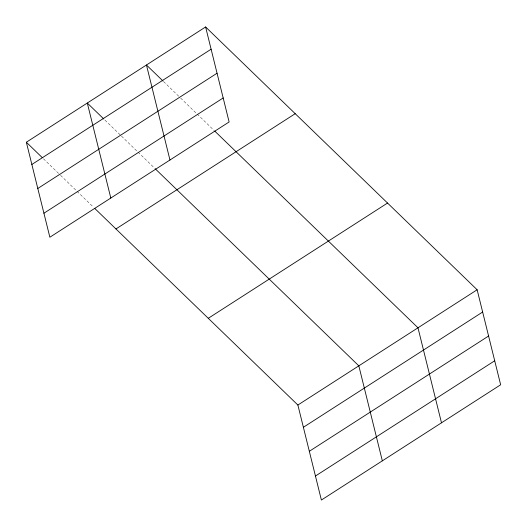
<?xml version="1.0" encoding="UTF-8"?>
<svg xmlns="http://www.w3.org/2000/svg" width="527" height="527" viewBox="0 0 527 527"><rect width="100%" height="100%" fill="white"/><g stroke="black" fill="none" stroke-linecap="round" stroke-linejoin="round"><path stroke-width="0.4" stroke-dasharray="2.63 1.98" d="M163.548 81.547L180.056 97.521M180.642 98.088L196.558 113.496M197.151 114.069L214.245 130.61M104.985 120.149L120.9 135.558M121.487 136.124L137.409 151.532M137.995 152.105L154.503 168.08M43.445 158.765L59.953 174.747M60.539 175.313L76.461 190.721M77.047 191.294L93.556 207.269"/><path stroke-width="0.79" d="M205.609 26.963L229.12 121.968L49.861 237.229L26.35 142.224L205.609 26.963L477.139 289.771L500.65 384.776L321.391 500.037L297.88 405.032L94.735 208.409M31.857 164.47L211.116 49.209M37.799 188.482L217.058 73.22M43.919 213.218L223.178 97.956M115.953 228.949L295.212 113.687M208.277 318.301L387.536 203.047M297.88 405.032L477.139 289.771M303.387 427.278L482.646 312.024M309.329 451.29L488.588 336.028M315.449 476.026L494.708 360.771M162.962 80.974L146.453 64.999L169.964 160.004M214.838 131.183L417.983 327.807L441.494 422.812M103.806 119.01L87.298 103.035L110.808 198.04M155.09 168.647L358.828 365.843L382.338 460.848M26.35 142.224L42.265 157.626"/></g></svg>
